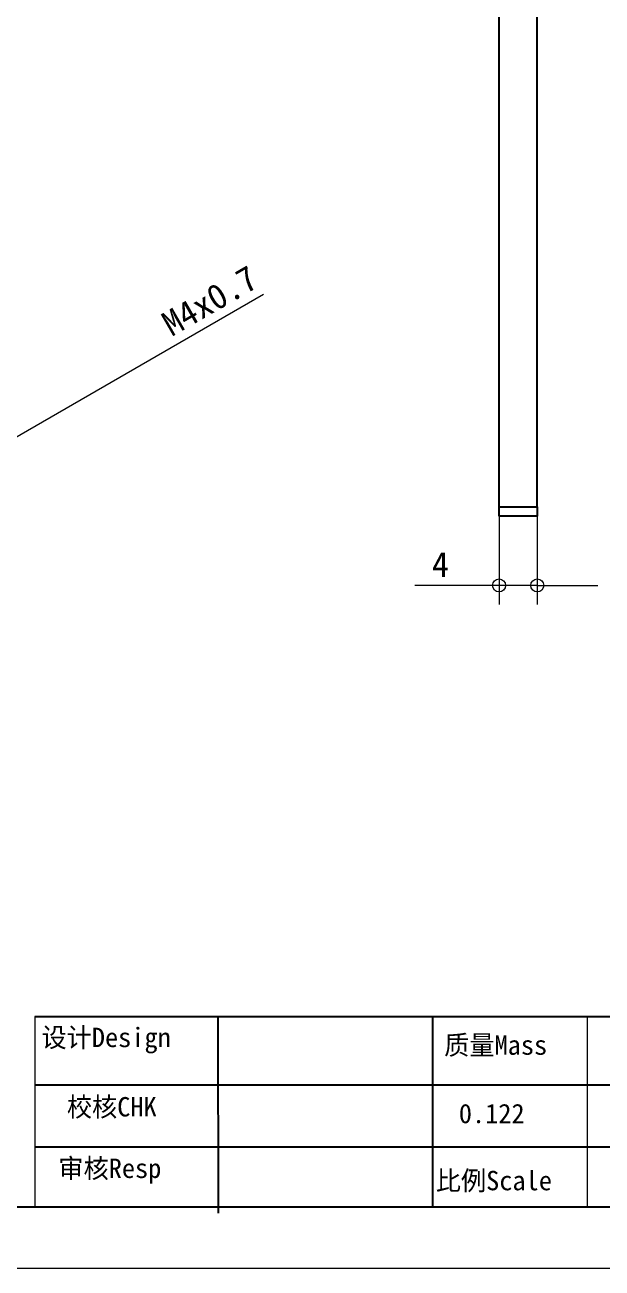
# Model space of a CAD drawing. Header units: millimetres. Extents: x -3862 to 6257, y -4684 to -2127.
# Drawn here: x 5150.7 to 5211.2, y -4683.6 to -4553.5 of the extents above; entities that cross this region are included whole.
import ezdxf

# ---------------------------------------------------------------- set-up
doc = ezdxf.new("R2010")
doc.units = ezdxf.units.MM
for name, color, linetype in [('10', 16, 'Continuous'), ('11', 7, 'Continuous'), ('6', 7, 'Continuous')]:
    doc.layers.add(name, color=color, linetype=linetype)

# ---------------------------------------------------------------- blocks, each defined once
blk = doc.blocks.new('*D172')
at = {"layer": '11', "color": 7, "linetype": 'Continuous', "lineweight": 13, "ltscale": 2, "insert": (150.99, 96.49), "char_height": 2.625, "attachment_point": 7, "rotation": 30}
blk.add_mtext('{ M4x0.7 }', dxfattribs=at)
blk = doc.blocks.new('*D187')
at = {"layer": '11', "color": 7, "linetype": 'Continuous', "lineweight": 13, "ltscale": 2, "insert": (177.98, 72.31), "char_height": 2.625, "attachment_point": 7}
blk.add_mtext('{ 4 }', dxfattribs=at)
blk = doc.blocks.new('*D207')
at = {"layer": '10', "color": 7, "linetype": 'Continuous', "lineweight": 13, "ltscale": 2, "insert": (140.65, 8.85), "char_height": 2.027, "attachment_point": 7}
blk.add_mtext('{审核Resp}', dxfattribs=at)
blk = doc.blocks.new('*D208')
at = {"layer": '10', "color": 7, "linetype": 'Continuous', "lineweight": 13, "ltscale": 2, "insert": (180.18, 7.92), "char_height": 2.027, "attachment_point": 7}
blk.add_mtext('{比例Scale}', dxfattribs=at)
blk = doc.blocks.new('*D209')
at = {"layer": '10', "color": 7, "linetype": 'Continuous', "lineweight": 13, "ltscale": 2, "insert": (181.06, 22.11), "char_height": 2.027, "attachment_point": 7}
blk.add_mtext('{质量Mass}', dxfattribs=at)
blk = doc.blocks.new('*D211')
at = {"layer": '10', "color": 7, "linetype": 'Continuous', "lineweight": 13, "ltscale": 2, "insert": (138.88, 22.46), "char_height": 2.027, "attachment_point": 7}
blk.add_mtext('{设计Design}', dxfattribs=at)
blk = doc.blocks.new('*D212')
at = {"layer": '10', "color": 7, "linetype": 'Continuous', "lineweight": 13, "ltscale": 2, "insert": (141.54, 15.64), "char_height": 2.027, "attachment_point": 7}
blk.add_mtext('{校核CHK}', dxfattribs=at)
blk = doc.blocks.new('*D219')
at = {"layer": '10', "color": 7, "linetype": 'Continuous', "lineweight": 13, "ltscale": 2, "insert": (182.59, 15.13), "char_height": 2.027, "attachment_point": 7}
blk.add_mtext('{0.122}', dxfattribs=at)

msp = doc.modelspace()

# ---------------------------------------------------------------- linework, layer by layer
at = {"layer": '11', "color": 7, "linetype": 'Continuous', "lineweight": 25, "ltscale": 2}
for p, q in [((5200.358, -4603.939), (5200.358, -4515.939)), ((5204.358, -4603.939), (5204.358, -4515.939)), ((5200.358, -4603.939), (5204.358, -4603.939)), ((5200.358, -4604.939), (5200.358, -4603.939)), ((5204.358, -4604.939), (5200.358, -4604.939)), ((5204.358, -4603.939), (5204.358, -4604.939))]:
    msp.add_line(p, q, dxfattribs=at)
at = {"layer": '11', "color": 7, "linetype": 'Continuous', "lineweight": 18, "ltscale": 2}
for p, q in [((5145.147, -4599.309), (5175.677, -4581.682)), ((5200.358, -4604.939), (5200.358, -4614.169)), ((5204.358, -4604.939), (5204.358, -4614.169)), ((5200.358, -4612.169), (5191.535, -4612.169)), ((5204.358, -4612.169), (5200.358, -4612.169)), ((5204.358, -4612.169), (5210.708, -4612.169))]:
    msp.add_line(p, q, dxfattribs=at)
for centre in [(5200.358, -4612.169), (5204.358, -4612.169)]:
    msp.add_circle(centre, 0.678, dxfattribs=at)
at = {"layer": '6', "color": 7, "linetype": 'Continuous', "lineweight": 18, "ltscale": 2}
for p, q in [((5151.743, -4657.29), (5151.745, -4677.174)), ((5209.588, -4657.29), (5209.588, -4677.174)), ((5013.545, -4683.605), (5310.545, -4683.605))]:
    msp.add_line(p, q, dxfattribs=at)
at = {"layer": '6', "color": 7, "linetype": 'Continuous', "lineweight": 25, "ltscale": 2}
for p, q in [((5151.743, -4657.29), (5306.278, -4657.29)), ((5170.908, -4657.29), (5170.923, -4677.846)), ((5193.379, -4657.29), (5193.379, -4677.174)), ((5151.744, -4664.438), (5306.278, -4664.438)), ((5151.744, -4670.91), (5306.278, -4670.91)), ((5039.278, -4677.174), (5306.278, -4677.174)), ((5151.745, -4677.174), (5306.278, -4677.174))]:
    msp.add_line(p, q, dxfattribs=at)

# ---------------------------------------------------------------- block references
at = {"layer": '10', "color": 7}
for name in ['*D211', '*D209', '*D212', '*D219', '*D207', '*D208']:
    msp.add_blockref(name, (5013.552, -4683.604), dxfattribs=at)
at = {"layer": '11', "color": 7}
for name in ['*D172', '*D187']:
    msp.add_blockref(name, (5013.552, -4683.604), dxfattribs=at)

doc.saveas('drawing.dxf')
